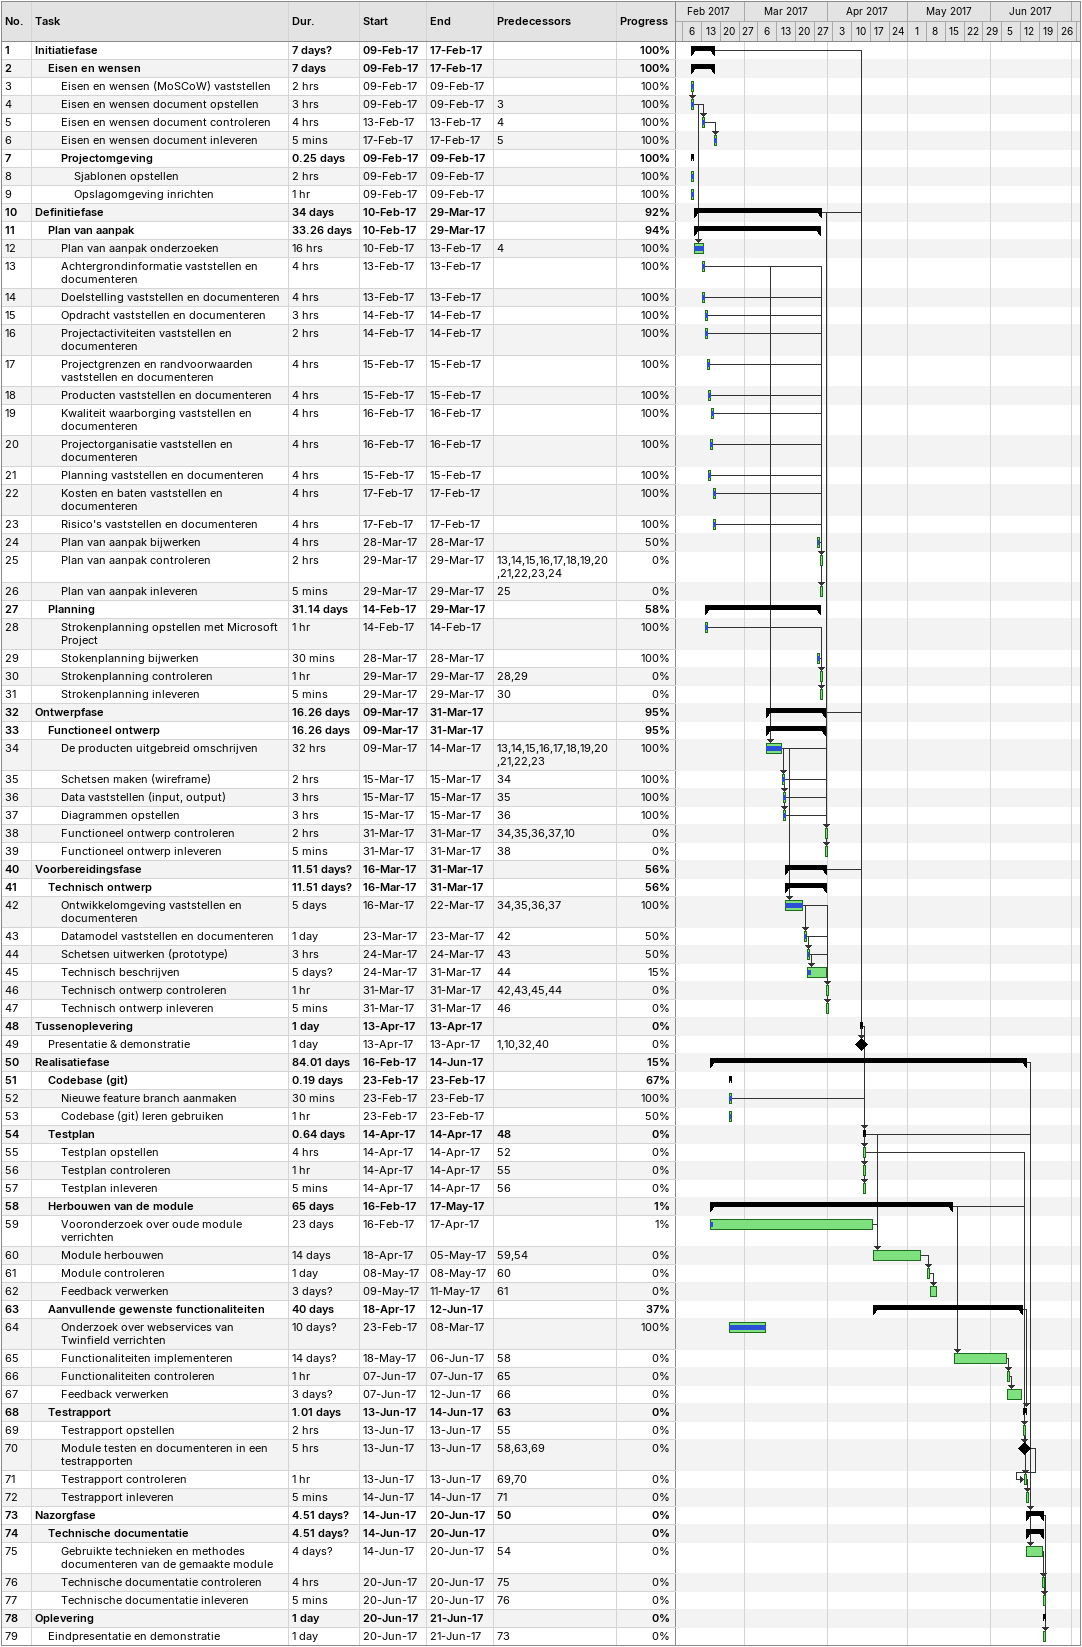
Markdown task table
| ID | Level | Task | Duration | Start | Finish | Predecessors | % complete |
|---|---|---|---|---|---|---|---|
| 1 | 1 | **Initiatiefase** | 7d? | 2017-02-09 | 2017-02-17 |  | 100 |
| 2 | 2 | **Eisen en wensen** | 7d | 2017-02-09 | 2017-02-17 |  | 100 |
| 3 | 3 | Eisen en wensen (MoSCoW) vaststellen | 2h | 2017-02-09 | 2017-02-09 |  | 100 |
| 4 | 3 | Eisen en wensen document opstellen | 3h | 2017-02-09 | 2017-02-09 | 3 | 100 |
| 5 | 3 | Eisen en wensen document controleren | 4h | 2017-02-13 | 2017-02-13 | 4 | 100 |
| 6 | 3 | Eisen en wensen document inleveren | 5min | 2017-02-17 | 2017-02-17 | 5 | 100 |
| 7 | 3 | **Projectomgeving** | 0.25d | 2017-02-09 | 2017-02-09 |  | 100 |
| 8 | 4 | Sjablonen opstellen | 2h | 2017-02-09 | 2017-02-09 |  | 100 |
| 9 | 4 | Opslagomgeving inrichten | 1h | 2017-02-09 | 2017-02-09 |  | 100 |
| 10 | 1 | **Definitiefase** | 34d | 2017-02-10 | 2017-03-29 |  | 92 |
| 11 | 2 | **Plan van aanpak** | 33.26d | 2017-02-10 | 2017-03-29 |  | 94 |
| 12 | 3 | Plan van aanpak onderzoeken | 16h | 2017-02-10 | 2017-02-13 | 4 | 100 |
| 13 | 3 | Achtergrondinformatie vaststellen en documenteren | 4h | 2017-02-13 | 2017-02-13 |  | 100 |
| 14 | 3 | Doelstelling vaststellen en documenteren | 4h | 2017-02-13 | 2017-02-13 |  | 100 |
| 15 | 3 | Opdracht vaststellen en documenteren | 3h | 2017-02-14 | 2017-02-14 |  | 100 |
| 16 | 3 | Projectactiviteiten vaststellen en documenteren | 2h | 2017-02-14 | 2017-02-14 |  | 100 |
| 17 | 3 | Projectgrenzen en randvoorwaarden vaststellen en documenteren | 4h | 2017-02-15 | 2017-02-15 |  | 100 |
| 18 | 3 | Producten vaststellen en documenteren | 4h | 2017-02-15 | 2017-02-15 |  | 100 |
| 19 | 3 | Kwaliteit waarborging vaststellen en documenteren | 4h | 2017-02-16 | 2017-02-16 |  | 100 |
| 20 | 3 | Projectorganisatie vaststellen en documenteren | 4h | 2017-02-16 | 2017-02-16 |  | 100 |
| 21 | 3 | Planning vaststellen en documenteren | 4h | 2017-02-15 | 2017-02-15 |  | 100 |
| 22 | 3 | Kosten en baten vaststellen en documenteren | 4h | 2017-02-17 | 2017-02-17 |  | 100 |
| 23 | 3 | Risico's vaststellen en documenteren | 4h | 2017-02-17 | 2017-02-17 |  | 100 |
| 24 | 3 | Plan van aanpak bijwerken | 4h | 2017-03-28 | 2017-03-28 |  | 50 |
| 25 | 3 | Plan van aanpak controleren | 2h | 2017-03-29 | 2017-03-29 | 13, 14, 15, 16, 17, 18, 19, 20, 21, 22, 23, 24 | 0 |
| 26 | 3 | Plan van aanpak inleveren | 5min | 2017-03-29 | 2017-03-29 | 25 | 0 |
| 27 | 2 | **Planning** | 31.14d | 2017-02-14 | 2017-03-29 |  | 58 |
| 28 | 3 | Strokenplanning opstellen met Microsoft Project | 1h | 2017-02-14 | 2017-02-14 |  | 100 |
| 29 | 3 | Stokenplanning bijwerken | 30min | 2017-03-28 | 2017-03-28 |  | 100 |
| 30 | 3 | Strokenplanning controleren | 1h | 2017-03-29 | 2017-03-29 | 28, 29 | 0 |
| 31 | 3 | Strokenplanning inleveren | 5min | 2017-03-29 | 2017-03-29 | 30 | 0 |
| 32 | 1 | **Ontwerpfase** | 16.26d | 2017-03-09 | 2017-03-31 |  | 95 |
| 33 | 2 | **Functioneel ontwerp** | 16.26d | 2017-03-09 | 2017-03-31 |  | 95 |
| 34 | 3 | De producten uitgebreid omschrijven | 32h | 2017-03-09 | 2017-03-14 | 13, 14, 15, 16, 17, 18, 19, 20, 21, 22, 23 | 100 |
| 35 | 3 | Schetsen maken (wireframe) | 2h | 2017-03-15 | 2017-03-15 | 34 | 100 |
| 36 | 3 | Data vaststellen (input, output) | 3h | 2017-03-15 | 2017-03-15 | 35 | 100 |
| 37 | 3 | Diagrammen opstellen | 3h | 2017-03-15 | 2017-03-15 | 36 | 100 |
| 38 | 3 | Functioneel ontwerp controleren | 2h | 2017-03-31 | 2017-03-31 | 34, 35, 36, 37, 10 | 0 |
| 39 | 3 | Functioneel ontwerp inleveren | 5min | 2017-03-31 | 2017-03-31 | 38 | 0 |
| 40 | 1 | **Voorbereidingsfase** | 11.51d? | 2017-03-16 | 2017-03-31 |  | 56 |
| 41 | 2 | **Technisch ontwerp** | 11.51d? | 2017-03-16 | 2017-03-31 |  | 56 |
| 42 | 3 | Ontwikkelomgeving vaststellen en documenteren | 5d | 2017-03-16 | 2017-03-22 | 34, 35, 36, 37 | 100 |
| 43 | 3 | Datamodel vaststellen en documenteren | 1d | 2017-03-23 | 2017-03-23 | 42 | 50 |
| 44 | 3 | Schetsen uitwerken (prototype) | 3h | 2017-03-24 | 2017-03-24 | 43 | 50 |
| 45 | 3 | Technisch beschrijven | 5d? | 2017-03-24 | 2017-03-31 | 44 | 15 |
| 46 | 3 | Technisch ontwerp controleren | 1h | 2017-03-31 | 2017-03-31 | 42, 43, 45, 44 | 0 |
| 47 | 3 | Technisch ontwerp inleveren | 5min | 2017-03-31 | 2017-03-31 | 46 | 0 |
| 48 | 1 | **Tussenoplevering** | 1d | 2017-04-13 | 2017-04-13 |  | 0 |
| 49 | 2 | Presentatie & demonstratie | 1d | 2017-04-13 | 2017-04-13 | 1, 10, 32, 40 | 0 |
| 50 | 1 | **Realisatiefase** | 84.01d | 2017-02-16 | 2017-06-14 |  | 15 |
| 51 | 2 | **Codebase (git)** | 0.19d | 2017-02-23 | 2017-02-23 |  | 67 |
| 52 | 3 | Nieuwe feature branch aanmaken | 30min | 2017-02-23 | 2017-02-23 |  | 100 |
| 53 | 3 | Codebase (git) leren gebruiken | 1h | 2017-02-23 | 2017-02-23 |  | 50 |
| 54 | 2 | **Testplan** | 0.64d | 2017-04-14 | 2017-04-14 | 48 | 0 |
| 55 | 3 | Testplan opstellen | 4h | 2017-04-14 | 2017-04-14 | 52 | 0 |
| 56 | 3 | Testplan controleren | 1h | 2017-04-14 | 2017-04-14 | 55 | 0 |
| 57 | 3 | Testplan inleveren | 5min | 2017-04-14 | 2017-04-14 | 56 | 0 |
| 58 | 2 | **Herbouwen van de module** | 65d | 2017-02-16 | 2017-05-17 |  | 1 |
| 59 | 3 | Vooronderzoek over oude module verrichten | 23d | 2017-02-16 | 2017-04-17 |  | 1 |
| 60 | 3 | Module herbouwen | 14d | 2017-04-18 | 2017-05-05 | 59, 54 | 0 |
| 61 | 3 | Module controleren | 1d | 2017-05-08 | 2017-05-08 | 60 | 0 |
| 62 | 3 | Feedback verwerken | 3d? | 2017-05-09 | 2017-05-11 | 61 | 0 |
| 63 | 2 | **Aanvullende gewenste functionaliteiten** | 40d | 2017-04-18 | 2017-06-12 |  | 37 |
| 64 | 3 | Onderzoek over webservices van Twinfield verrichten | 10d? | 2017-02-23 | 2017-03-08 |  | 100 |
| 65 | 3 | Functionaliteiten implementeren | 14d? | 2017-05-18 | 2017-06-06 | 58 | 0 |
| 66 | 3 | Functionaliteiten controleren | 1h | 2017-06-07 | 2017-06-07 | 65 | 0 |
| 67 | 3 | Feedback verwerken | 3d? | 2017-06-07 | 2017-06-12 | 66 | 0 |
| 68 | 2 | **Testrapport** | 1.01d | 2017-06-13 | 2017-06-14 | 63 | 0 |
| 69 | 3 | Testrapport opstellen | 2h | 2017-06-13 | 2017-06-13 | 55 | 0 |
| 70 | 3 | Module testen en documenteren in een testrapporten | 5h | 2017-06-13 | 2017-06-13 | 58, 63, 69 | 0 |
| 71 | 3 | Testrapport controleren | 1h | 2017-06-13 | 2017-06-13 | 69, 70 | 0 |
| 72 | 3 | Testrapport inleveren | 5min | 2017-06-14 | 2017-06-14 | 71 | 0 |
| 73 | 1 | **Nazorgfase** | 4.51d? | 2017-06-14 | 2017-06-20 | 50 | 0 |
| 74 | 2 | **Technische documentatie** | 4.51d? | 2017-06-14 | 2017-06-20 |  | 0 |
| 75 | 3 | Gebruikte technieken en methodes documenteren van de gemaakte module | 4d? | 2017-06-14 | 2017-06-20 | 54 | 0 |
| 76 | 3 | Technische documentatie controleren | 4h | 2017-06-20 | 2017-06-20 | 75 | 0 |
| 77 | 3 | Technische documentatie inleveren | 5min | 2017-06-20 | 2017-06-20 | 76 | 0 |
| 78 | 1 | **Oplevering** | 1d | 2017-06-20 | 2017-06-21 |  | 0 |
| 79 | 2 | Eindpresentatie en demonstratie | 1d | 2017-06-20 | 2017-06-21 | 73 | 0 |
